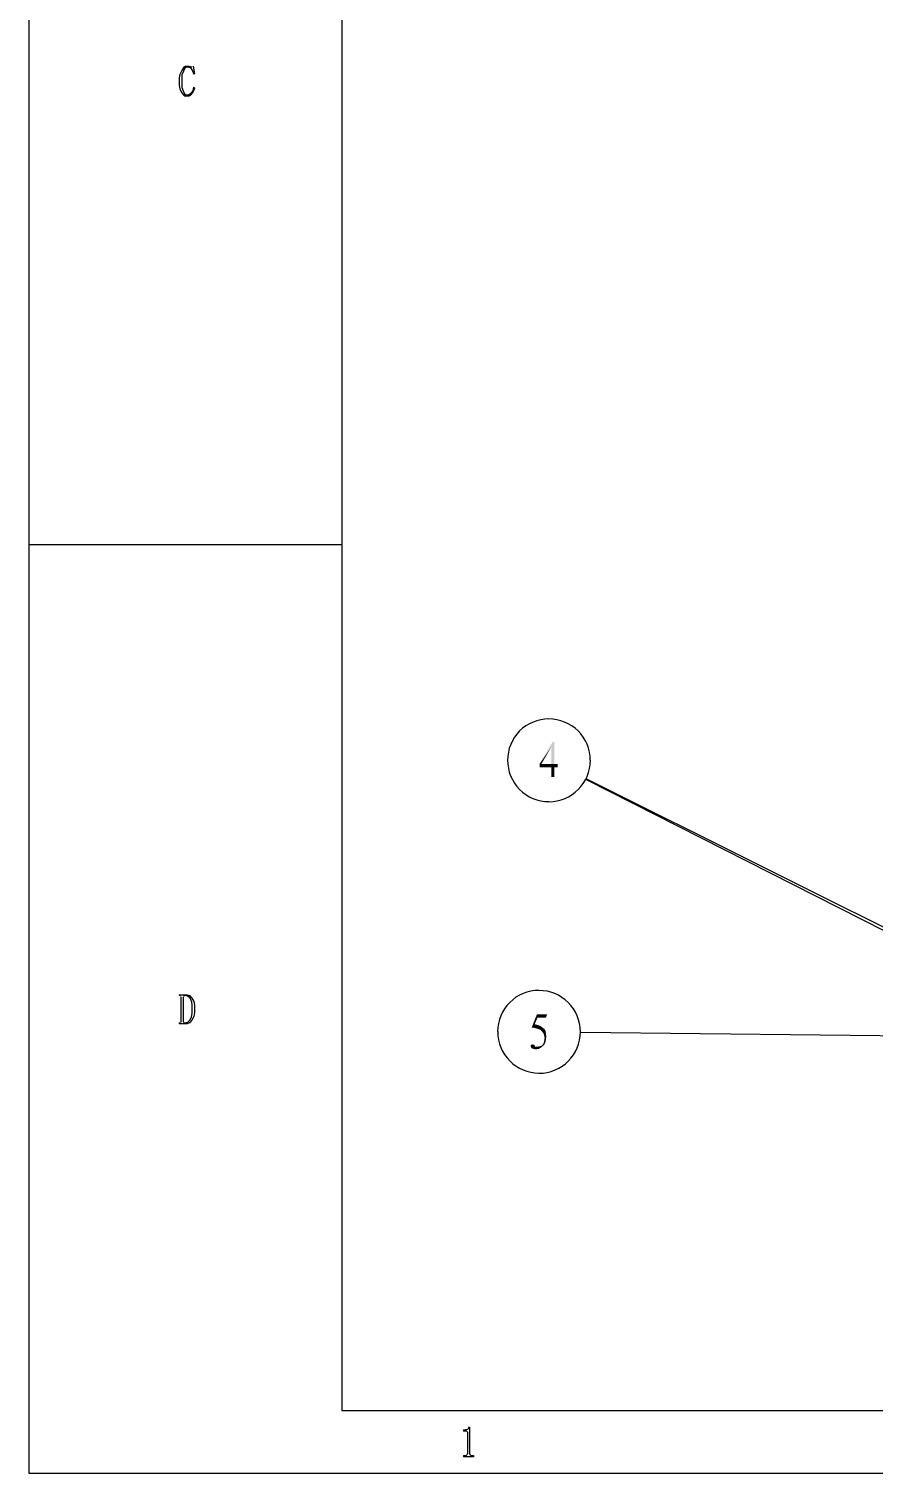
# Model space of a CAD drawing. Header units: millimetres. Extents: x 4 to 529, y -167 to 297.
# Drawn here: x 3.9 to 88.3, y -166.6 to -22.1 of the extents above; entities that cross this region are included whole.
import ezdxf

# ---------------------------------------------------------------- set-up
doc = ezdxf.new("R2010")
doc.units = ezdxf.units.MM
doc.layers.add('PDF_图层 1', color=7, linetype='Continuous', true_color=0x231f20)

msp = doc.modelspace()

# ---------------------------------------------------------------- linework, layer by layer
at = {"layer": 'PDF_图层 1', "color": 7, "lineweight": -3, "true_color": 0xffffff}
for points in [[(3.86, 204.74), (3.86, -166.57)], [(35.13, 198.5), (35.13, -160.31)], [(19.35, -25.98), (19.13, -26.29)], [(19.55, -25.87), (19.35, -25.98)], [(19.58, -25.98), (19.44, -26.06)], [(19.55, -25.87), (19.81, -25.87)], [(19.83, -25.98), (19.58, -25.98)], [(19.81, -25.87), (19.86, -25.87)], [(19.83, -25.98), (19.98, -26.01)], [(19.86, -25.87), (19.95, -25.89), (20.03, -25.95)], [(20.03, -25.95), (20.09, -25.95)], [(20.09, -25.95), (20.14, -25.95)], [(20.26, -25.87), (20.4, -26.63)], [(18.93, -26.69), (18.87, -27.05)], [(18.87, -27.05), (18.87, -27.76)], [(19.13, -26.29), (18.93, -26.69)], [(19.16, -26.74), (19.13, -27.05)], [(19.13, -27.05), (19.13, -27.67)], [(19.3, -26.37), (19.16, -26.74)], [(19.44, -26.06), (19.3, -26.37)], [(19.98, -26.01), (20.09, -26.15)], [(20.09, -26.15), (20.2, -26.32)], [(20.2, -26.32), (20.29, -26.49)], [(20.29, -26.49), (20.31, -26.66)], [(20.4, -26.63), (20.31, -26.66)], [(18.87, -27.76), (18.93, -28.12)], [(18.93, -28.12), (19.1, -28.49)], [(19.1, -28.49), (19.33, -28.77)], [(19.13, -27.67), (19.16, -28.01)], [(19.16, -28.01), (19.27, -28.35)], [(19.27, -28.35), (19.41, -28.63)], [(19.33, -28.77), (19.52, -28.86)], [(19.41, -28.63), (19.55, -28.72)], [(19.83, -28.86), (19.52, -28.86)], [(19.55, -28.72), (19.83, -28.72)], [(19.95, -28.66), (19.83, -28.72)], [(19.98, -28.8), (19.83, -28.86)], [(20.09, -28.52), (19.95, -28.66)], [(20.14, -28.63), (19.98, -28.8)], [(20.23, -28.32), (20.09, -28.52)], [(20.29, -28.41), (20.14, -28.63)], [(20.29, -28.15), (20.23, -28.32)], [(20.31, -27.98), (20.29, -28.15)], [(20.37, -28.21), (20.29, -28.41)], [(20.31, -27.98), (20.4, -28.04)], [(20.4, -28.04), (20.37, -28.21)], [(35.13, -73.74), (3.86, -73.74)], [(59.55, -97.19), (94.04, -114.72)], [(59.58, -97.14), (95.11, -114.86)], [(18.87, -118.73), (18.87, -118.81)], [(18.87, -118.73), (19.69, -118.73)], [(18.99, -118.81), (18.87, -118.81)], [(19.04, -118.93), (19.04, -121.44)], [(19.27, -118.93), (19.27, -121.44)], [(19.38, -118.84), (19.33, -118.87)], [(19.64, -118.81), (19.41, -118.81)], [(19.64, -118.81), (19.81, -118.9)], [(19.69, -118.73), (19.92, -118.81)], [(19.81, -118.9), (19.98, -119.12)], [(19.92, -118.81), (20.14, -119.07)], [(19.98, -119.12), (20.12, -119.43)], [(20.12, -119.43), (20.15, -119.8)], [(20.14, -119.07), (20.34, -119.41)], [(20.14, -119.8), (20.14, -120.56)], [(20.34, -119.41), (20.4, -119.77)], [(20.4, -119.77), (20.4, -120.51)], [(19.95, -121.27), (19.75, -121.47)], [(20.14, -121.27), (19.92, -121.55)], [(20.09, -120.96), (19.95, -121.27)], [(20.14, -120.56), (20.09, -120.96)], [(20.34, -120.9), (20.14, -121.27)], [(20.4, -120.51), (20.34, -120.9)], [(18.87, -121.55), (18.87, -121.64)], [(18.87, -121.55), (18.99, -121.55)], [(19.67, -121.64), (18.87, -121.64)], [(19.04, -121.47), (19.04, -121.52)], [(19.3, -121.47), (19.33, -121.52)], [(19.38, -121.55), (19.58, -121.55)], [(19.75, -121.47), (19.58, -121.55)], [(19.92, -121.55), (19.67, -121.64)], [(59.01, -122.48), (94.91, -122.88)], [(35.13, -160.31), (522.7, -160.31)], [(47.3, -162.25), (47.3, -162.37)], [(47.3, -162.25), (47.5, -162.25)], [(47.58, -162.37), (47.3, -162.37)], [(47.58, -162.23), (47.5, -162.25)], [(47.69, -162.2), (47.58, -162.23)], [(47.64, -162.39), (47.67, -162.45)], [(47.78, -162.11), (47.69, -162.2)], [(47.69, -162.48), (47.69, -164.62)], [(47.81, -162.06), (47.78, -162.11)], [(47.83, -161.97), (47.81, -162.06)], [(47.83, -161.97), (47.89, -161.97)], [(47.89, -161.97), (47.89, -164.62)], [(47.69, -164.62), (47.66, -164.71)], [(47.89, -164.62), (47.92, -164.71)], [(47.3, -164.82), (47.3, -164.93)], [(47.3, -164.82), (47.5, -164.82)], [(48.29, -164.93), (47.3, -164.93)], [(47.5, -164.82), (47.55, -164.82)], [(47.61, -164.77), (47.55, -164.82)], [(47.66, -164.71), (47.61, -164.77)], [(47.92, -164.71), (47.98, -164.77)], [(47.98, -164.77), (48.03, -164.82)], [(48.03, -164.82), (48.09, -164.82)], [(48.09, -164.82), (48.29, -164.82)], [(48.29, -164.82), (48.29, -164.93)], [(3.86, -166.57), (528.97, -166.57)]]:
    msp.add_lwpolyline(points, dxfattribs=at)
for centre, radius, start, end in [((55.81, -95.26), 4.11, 89.816, 180.184), ((55.84, -95.28), 4.13, 0.1508, 90.2403), ((55.83, -95.29), 4.13, 179.7606, 269.8548), ((55.82, -95.27), 4.16, 270.0872, 359.9063), ((54.82, -122.41), 4.11, 89.816, 180.184), ((54.85, -122.44), 4.13, 0.1535, 90.2311), ((54.85, -122.44), 4.13, 179.7555, 269.8534), ((54.83, -122.42), 4.16, 270.0979, 359.9086)]:
    msp.add_arc(centre, radius, start, end, dxfattribs=at)
at = {"layer": 'PDF_图层 1', "color": 7, "lineweight": -3, "true_color": 0xffffff, "transparency": 33554559}
for points in [[(20.14, -25.95), (20.14, -25.98), (20.17, -25.95), (20.17, -25.98)], [(20.17, -25.95), (20.17, -25.98), (20.2, -25.95), (20.2, -25.98)], [(20.2, -25.92), (20.2, -25.95), (20.23, -25.92), (20.23, -25.95)], [(20.23, -25.92), (20.23, -25.95), (20.26, -25.92), (20.26, -25.95)], [(20.26, -25.89), (20.26, -25.92), (20.29, -25.89), (20.29, -25.92)], [(59.55, -97.19), (59.55, -97.22), (59.58, -97.19), (59.58, -97.22)], [(59.58, -97.14), (59.58, -97.16), (59.6, -97.14), (59.6, -97.16)], [(19.02, -118.84), (19.02, -118.87), (19.04, -118.84), (19.04, -118.87)], [(19.04, -118.87), (19.04, -118.9), (19.07, -118.87), (19.07, -118.9)], [(19.04, -118.9), (19.04, -118.93), (19.07, -118.9), (19.07, -118.93)], [(19.04, -118.93), (19.04, -118.95), (19.07, -118.93), (19.07, -118.95)], [(19.3, -118.9), (19.3, -118.93), (19.33, -118.9), (19.33, -118.93)], [(19.33, -118.87), (19.33, -118.9), (19.36, -118.87), (19.36, -118.9)], [(19.41, -118.81), (19.41, -118.84), (19.44, -118.81), (19.44, -118.84)], [(18.99, -121.55), (18.99, -121.58), (19.02, -121.55), (19.02, -121.58)], [(19.02, -121.52), (19.02, -121.55), (19.04, -121.52), (19.04, -121.55)], [(19.04, -121.47), (19.04, -121.5), (19.07, -121.47), (19.07, -121.5)], [(19.27, -121.44), (19.27, -121.47), (19.3, -121.44), (19.3, -121.47)], [(19.33, -121.52), (19.33, -121.55), (19.36, -121.52), (19.36, -121.55)], [(19.35, -121.52), (19.35, -121.55), (19.38, -121.52), (19.38, -121.55)], [(59.01, -122.48), (59.01, -122.51), (59.04, -122.48), (59.04, -122.51)], [(47.61, -162.37), (47.61, -162.39), (47.64, -162.37), (47.64, -162.39)], [(47.64, -162.39), (47.64, -162.42), (47.66, -162.39), (47.66, -162.42)], [(47.69, -162.48), (47.69, -162.51), (47.72, -162.48), (47.72, -162.51)]]:
    msp.add_solid(points, dxfattribs=at)
at = {"layer": 'PDF_图层 1', "color": 7, "true_color": 0xffffff, "transparency": 33554559}
for points in [[(56.39, -93.44), (56.08, -93.95), (54.92, -95.61)], [(56.39, -93.44), (54.92, -95.61), (56.22, -93.44)], [(56.08, -95.64), (56.08, -93.95), (56.39, -93.44)], [(56.08, -95.64), (56.39, -93.44), (56.39, -95.64)], [(54.92, -95.61), (56.08, -93.95), (55.09, -95.64)], [(55.09, -95.64), (54.92, -95.98), (54.92, -95.61)], [(56.39, -95.64), (56.7, -95.64), (54.92, -95.98)], [(56.08, -95.64), (56.39, -95.64), (54.92, -95.98)], [(55.09, -95.64), (56.08, -95.64), (54.92, -95.98)], [(56.08, -95.98), (54.92, -95.98), (56.7, -95.64)], [(56.39, -95.98), (56.08, -95.98), (56.7, -95.64)], [(56.39, -95.98), (56.08, -96.94), (56.08, -95.98)], [(56.08, -96.94), (56.39, -95.98), (56.39, -96.94)], [(56.39, -95.98), (56.7, -95.64), (56.7, -95.98)], [(54.69, -121.02), (54.1, -122.03), (54.64, -120.68)], [(54.69, -121.02), (54.41, -121.69), (54.1, -122.03)], [(54.64, -120.68), (55.65, -120.68), (54.69, -121.02)], [(54.69, -121.02), (55.65, -120.68), (55.54, -121.02)], [(54.41, -121.69), (54.69, -121.75), (54.1, -122.03)], [(54.69, -121.75), (54.92, -121.83), (54.1, -122.03)], [(54.92, -121.83), (55.12, -121.95), (54.1, -122.03)], [(54.27, -122.03), (54.1, -122.03), (55.12, -121.95)], [(54.41, -122.06), (54.27, -122.03), (55.12, -121.95)], [(54.55, -122.09), (54.41, -122.06), (55.12, -121.95)], [(54.55, -122.09), (55.12, -121.95), (55.29, -122.09)], [(55.29, -122.09), (54.67, -122.12), (54.55, -122.09)], [(54.81, -122.17), (54.66, -122.12), (55.29, -122.09)], [(54.89, -122.2), (54.81, -122.17), (55.29, -122.09)], [(54.89, -122.2), (55.29, -122.09), (55.43, -122.2)], [(55.43, -122.2), (55, -122.26), (54.89, -122.2)], [(55.09, -122.34), (55, -122.26), (55.43, -122.2)], [(55.09, -122.34), (55.43, -122.2), (55.51, -122.4)], [(55.51, -122.4), (55.2, -122.48), (55.09, -122.34)], [(55.2, -122.48), (55.51, -122.4), (55.54, -122.62)], [(55.54, -122.62), (55.31, -122.65), (55.2, -122.48)], [(55.37, -122.85), (55.31, -122.65), (55.54, -122.62)], [(55.37, -122.85), (55.54, -122.62), (55.57, -122.91)], [(54.44, -123.87), (53.99, -123.89), (54.02, -123.84)], [(54.02, -123.92), (53.99, -123.89), (54.44, -123.87)], [(54.35, -123.75), (54.02, -123.81), (54.04, -123.75)], [(54.02, -123.81), (54.35, -123.75), (54.41, -123.81)], [(54.41, -123.81), (54.02, -123.84), (54.02, -123.81)], [(54.02, -123.84), (54.41, -123.81), (54.44, -123.87)], [(54.02, -123.92), (54.44, -123.87), (54.47, -123.95)], [(54.47, -123.95), (54.04, -123.98), (54.02, -123.92)], [(54.3, -123.72), (54.04, -123.75), (54.1, -123.72)], [(54.04, -123.75), (54.3, -123.72), (54.35, -123.75)], [(54.47, -123.95), (55.14, -123.95), (54.04, -123.98)], [(54.07, -124.04), (54.04, -123.98), (55.14, -123.95)], [(54.07, -124.04), (55.14, -123.95), (54.98, -124.06)], [(54.98, -124.06), (54.13, -124.09), (54.07, -124.04)], [(54.1, -123.72), (54.21, -123.7), (54.3, -123.72)], [(54.21, -124.12), (54.13, -124.09), (54.98, -124.06)], [(54.3, -124.15), (54.21, -124.12), (54.98, -124.06)], [(54.3, -124.15), (54.98, -124.06), (54.81, -124.15)], [(54.81, -124.15), (54.44, -124.18), (54.3, -124.15)], [(54.44, -124.18), (54.81, -124.15), (54.61, -124.18)], [(54.72, -123.92), (54.47, -123.95), (54.61, -123.92)], [(55.14, -123.95), (54.47, -123.95), (54.72, -123.92)], [(54.72, -123.92), (54.83, -123.92), (55.29, -123.81)], [(54.72, -123.92), (55.29, -123.81), (55.14, -123.95)], [(54.83, -123.92), (54.92, -123.89), (55.29, -123.81)], [(54.92, -123.89), (55, -123.87), (55.29, -123.81)], [(55, -123.87), (55.09, -123.84), (55.29, -123.81)], [(55.29, -123.81), (55.09, -123.84), (55.14, -123.78)], [(55.14, -123.78), (55.2, -123.72), (55.43, -123.64)], [(55.14, -123.78), (55.43, -123.64), (55.29, -123.81)], [(55.43, -123.64), (55.2, -123.72), (55.29, -123.58)], [(55.29, -123.58), (55.34, -123.44), (55.51, -123.41)], [(55.29, -123.58), (55.51, -123.41), (55.43, -123.64)], [(55.51, -123.41), (55.34, -123.44), (55.37, -123.25)], [(55.57, -122.91), (55.4, -123.05), (55.37, -122.85)], [(55.54, -123.16), (55.37, -123.25), (55.4, -123.05)], [(55.37, -123.25), (55.54, -123.16), (55.51, -123.41)], [(55.4, -123.05), (55.57, -122.91), (55.54, -123.16)]]:
    msp.add_solid(points, dxfattribs=at)

doc.saveas('drawing.dxf')
